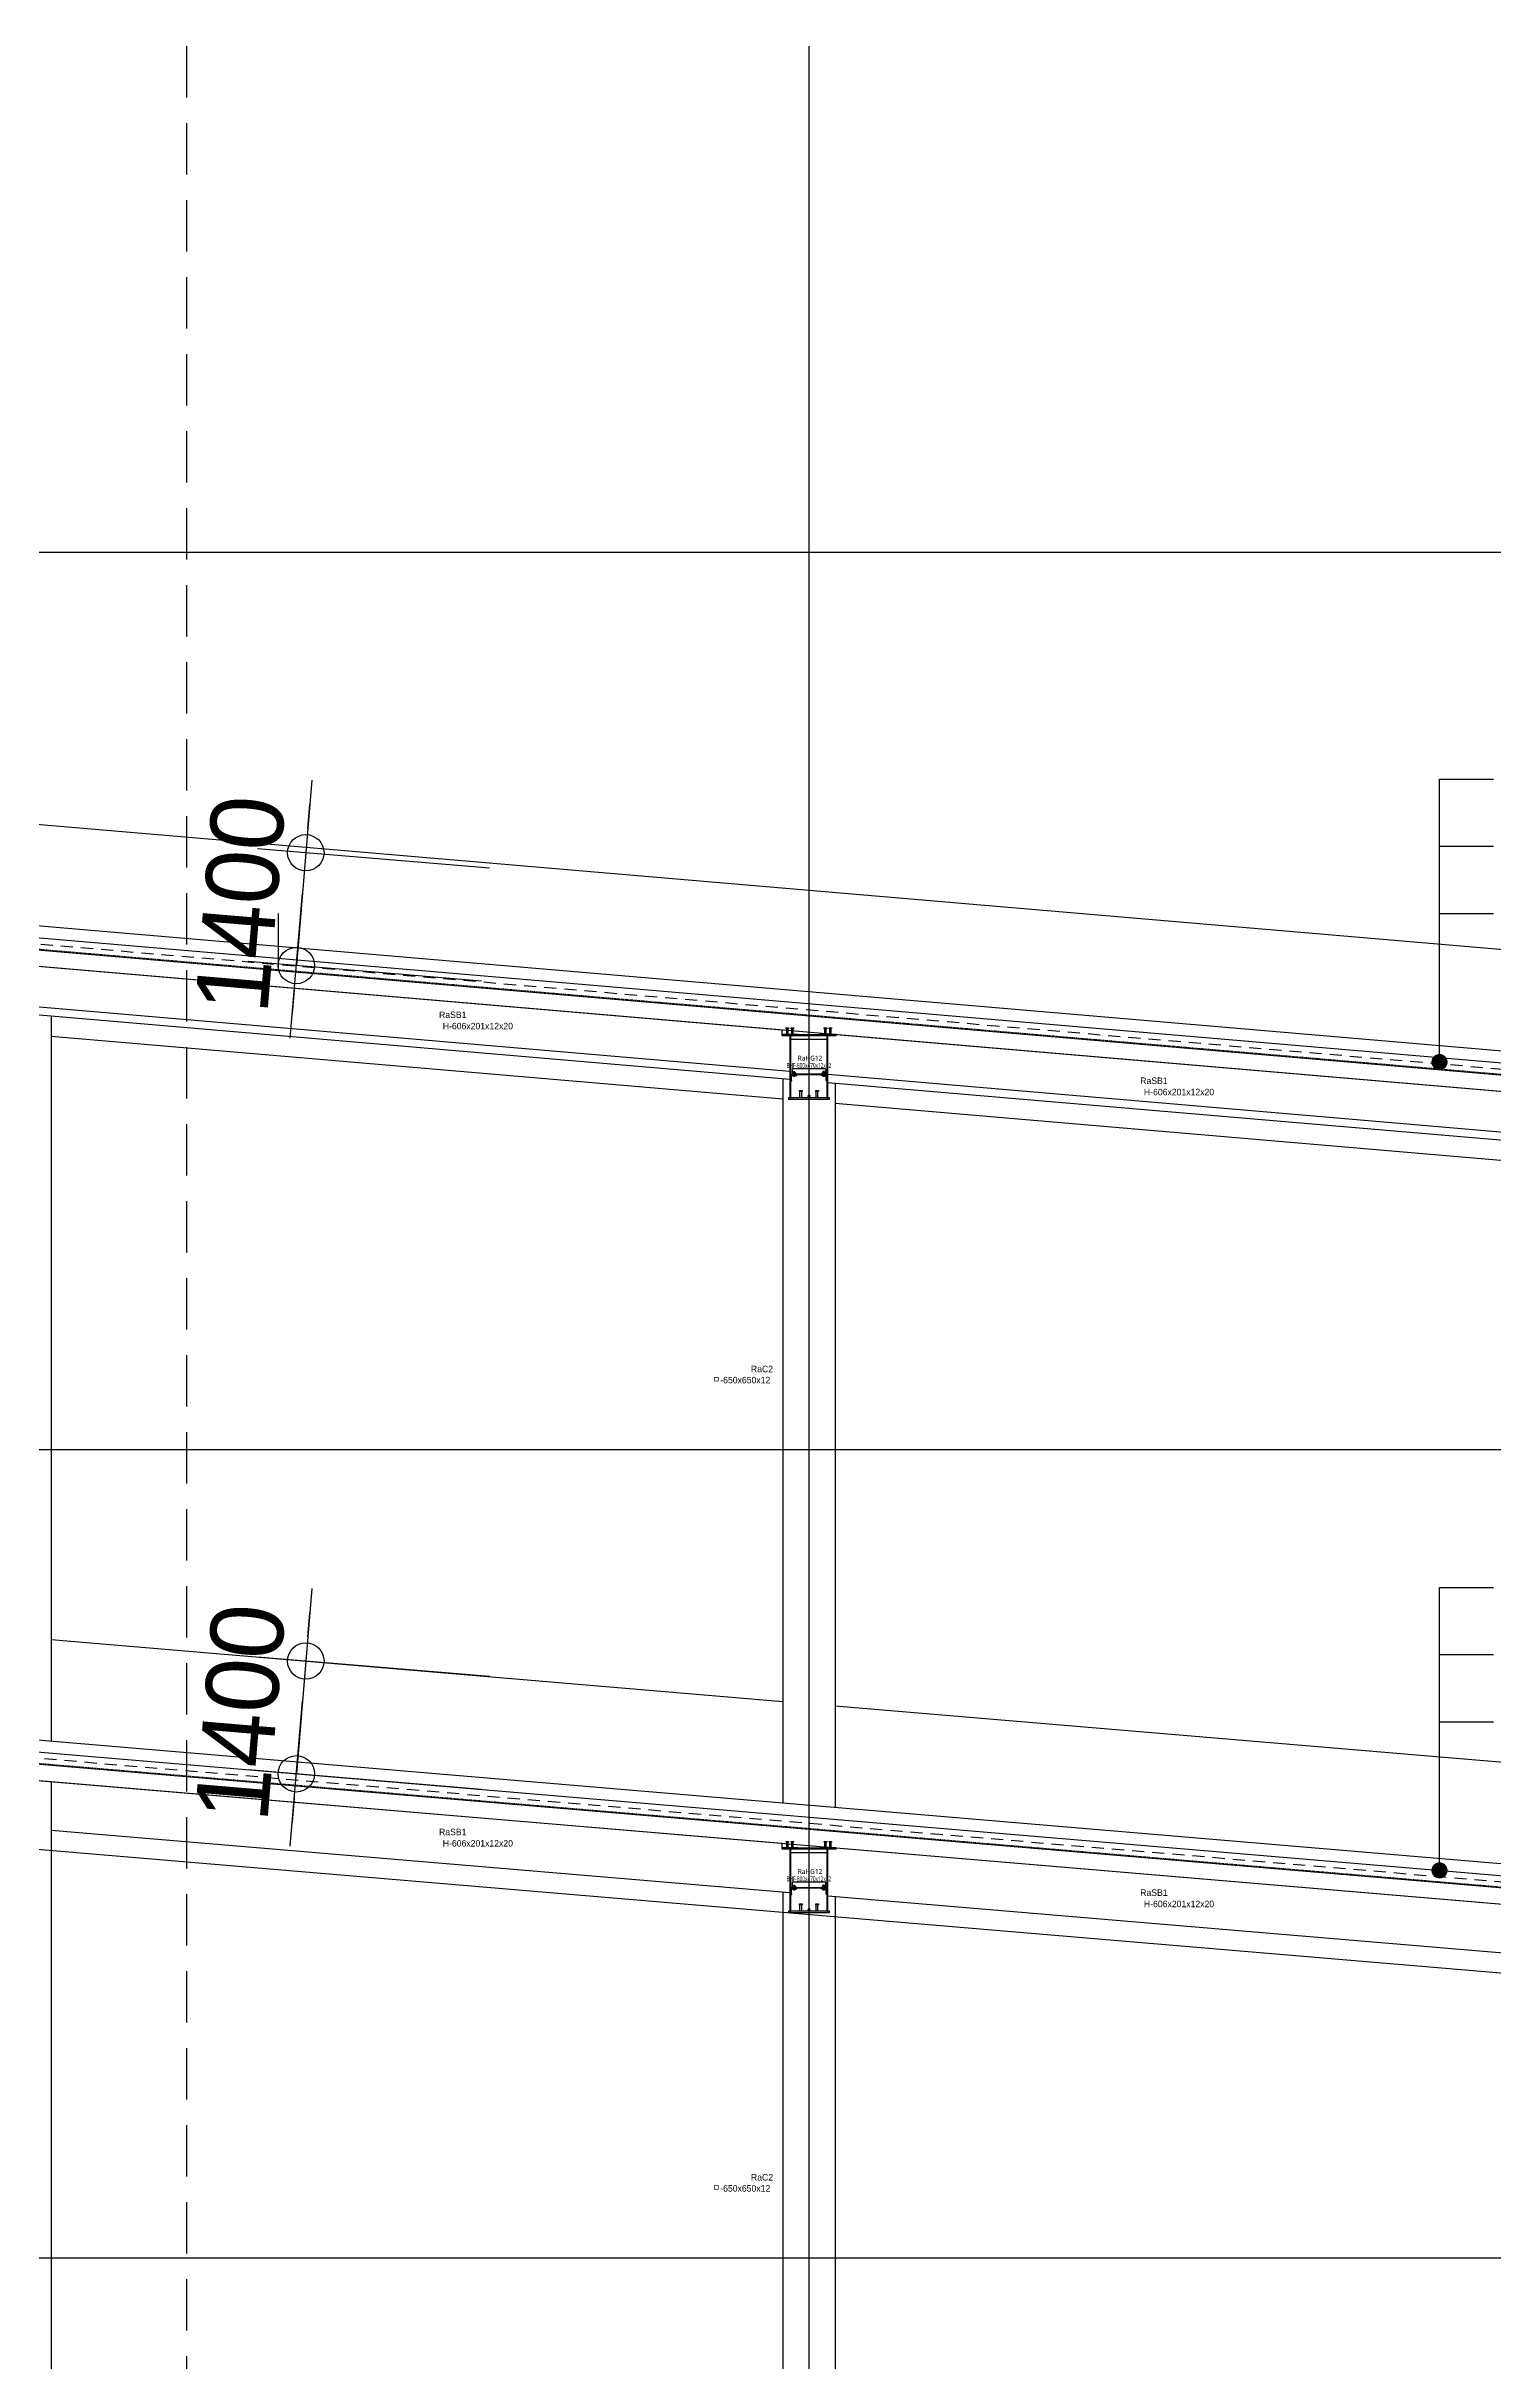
# Model space of a CAD drawing. Header units: millimetres. Extents: x 367092 to 767578, y 396038 to 811791.
# Drawn here: x 452289 to 470188, y 471266 to 499911 of the extents above; entities that cross this region are included whole.
import ezdxf
from ezdxf.enums import TextEntityAlignment as Align

# ---------------------------------------------------------------- set-up
doc = ezdxf.new("R2010")
doc.units = ezdxf.units.MM
doc.header["$LTSCALE"] = 100
doc.header["$MEASUREMENT"] = 0
doc.header["$PDSIZE"] = -10
for name, pattern in [('CENTER', [2, 1.25, -0.25, 0.25, -0.25]), ('DASHED', [0.75, 0.5, -0.25]), ('HID', [2.5, 1.5, -1]), ('HIDDEN', [9.525, 6.35, -3.175])]:
    doc.linetypes.add(name, pattern=pattern)
doc.layers.get('0').update_dxf_attribs({"linetype": 'CONTINUOUS'})
doc.layers.get('Defpoints').update_dxf_attribs({"color": 171, "linetype": 'CONTINUOUS'})
for name, color, linetype in [('BOLT', 8, 'CONTINUOUS'), ('cen', 14, 'CONTINUOUS'), ('CEN(ST)', 1, 'CENTER'), ('CON', 2, 'CONTINUOUS'), ('ELE-6', 8, 'CONTINUOUS'), ('ELE6', 8, 'CONTINUOUS'), ('ELE9', 9, 'CONTINUOUS'), ('FIN', 8, 'CONTINUOUS'), ('HF', 3, 'CONTINUOUS'), ('LED', 7, 'CONTINUOUS'), ('NDIM', 7, 'CONTINUOUS'), ('plate', 8, 'CONTINUOUS'), ('R', 3, 'CONTINUOUS'), ('SASAC 도면번호', 6, 'CONTINUOUS'), ('STUD', 6, 'CONTINUOUS'), ('SYM', 7, 'CONTINUOUS'), ('W', 7, 'CONTINUOUS'), ('wire-meshes', 1, 'CONTINUOUS')]:
    doc.layers.add(name, color=color, linetype=linetype)
doc.styles.add('CGS', font='cgse', dxfattribs={"bigfont": 'cgs'})
doc.styles.add('나눔바른고딕', font='NanumBarunGothic.ttf')
doc.dimstyles.new('NDIM 1200', dxfattribs={"dimscale": 500, "dimtxt": 3, "dimasz": 1, "dimexe": 2, "dimexo": 2, "dimgap": 1, "dimtad": 1, "dimdec": 0, "dimdsep": 46, "dimtxsty": 'CGS', "dimblk": 'DOT0', "dimcen": 1, "dimdle": 8, "dimclrd": 2, "dimclre": 2, "dimclrt": 2, "dimadec": 0, "dimazin": 0, "dimtfac": 1, "dimtdec": 0, "dimtix": 1, "dimtmove": 2, "dimatfit": 3, "dimldrblk": 'DOT0', "dimfxl": 1, "dimtolj": 1, "dimtzin": 0, "dimlwd": -1, "dimlwe": -1, "dimarcsym": 0})

# ---------------------------------------------------------------- blocks, each defined once
blk = doc.blocks.new('DOT0')
blk.add_line((-3, 0), (3, 0))
at = {"color": 6}
blk.add_circle((0, 0), 0.75, dxfattribs=at)
blk = doc.blocks.new('*D71')
at = {"layer": 'Defpoints', "color": 0, "ltscale": 0.4, "transparency": 16777216}
for p in [(458368, 479691), (455381, 478539), (458270, 478295)]:
    blk.add_point(p, dxfattribs=at)
at = {"layer": 'NDIM', "ltscale": 0.4, "transparency": 16777216}
for p, q in [((455524, 480233), (455549, 480532)), ((457770, 479742), (454901, 479984)), ((455498, 479934), (455381, 478539)), ((457672, 478345), (454783, 478590)), ((455355, 478240), (455330, 477941))]:
    blk.add_line(p, q, dxfattribs=at)
at = {"layer": 'NDIM', "ltscale": 0.4, "transparency": 16777216, "xscale": 300, "yscale": 300, "zscale": 300}
for p, rotation in [((455498, 479934), 265.1677376767994), ((455381, 478539), 85.1677376767994)]:
    blk.add_blockref('DOT0', p, dxfattribs=dict(at, rotation=rotation))
at = {"layer": 'NDIM', "ltscale": 0.4, "transparency": 16777216, "insert": (454692, 479300), "char_height": 900, "attachment_point": 5, "rotation": 85.1677, "style": 'CGS'}
blk.add_mtext('\\A1;1400', dxfattribs=at)
blk = doc.blocks.new('*D72')
at = {"layer": 'Defpoints', "color": 0, "ltscale": 0.4, "transparency": 16777216}
for p in [(458368, 489691), (455381, 488539), (458270, 488295)]:
    blk.add_point(p, dxfattribs=at)
at = {"layer": 'NDIM', "ltscale": 0.4, "transparency": 16777216}
for p, q in [((455524, 490233), (455549, 490532)), ((457770, 489742), (454901, 489984)), ((455498, 489934), (455381, 488539)), ((457672, 488345), (454783, 488590)), ((455355, 488240), (455330, 487941))]:
    blk.add_line(p, q, dxfattribs=at)
at = {"layer": 'NDIM', "ltscale": 0.4, "transparency": 16777216, "xscale": 300, "yscale": 300, "zscale": 300}
for p, rotation in [((455498, 489934), 265.1677376767994), ((455381, 488539), 85.1677376767994)]:
    blk.add_blockref('DOT0', p, dxfattribs=dict(at, rotation=rotation))
at = {"layer": 'NDIM', "ltscale": 0.4, "transparency": 16777216, "insert": (454692, 489300), "char_height": 900, "attachment_point": 5, "rotation": 85.1677, "style": 'CGS'}
blk.add_mtext('\\A1;1400', dxfattribs=at)
blk = doc.blocks.new('SB16')
at = {"layer": 'STUD'}
for p, q in [((-8, 0), (-8, 70)), ((8, 0), (8, 70))]:
    blk.add_line(p, q, dxfattribs=at)
blk.add_lwpolyline([(-15, 70), (-15, 80), (14, 80), (14, 70)], close=True, dxfattribs=at)
blk = doc.blocks.new('*U380')
for p, q in [((-135, 0), (-335, 0)), ((-335, 0), (-335, -12)), ((-135, -12), (-135, 0)), ((335, 0), (135, 0)), ((135, 0), (135, -12)), ((335, -12), (335, 0)), ((-335, -12), (-135, -12)), ((135, -12), (335, -12))]:
    blk.add_line(p, q)
at = {"linetype": 'ByBlock'}
for points in [[(-235, -785), (-223, -785), (-223, -12), (-235, -12)], [(223, -785), (235, -785), (235, -12), (223, -12)]]:
    blk.add_lwpolyline(points, close=True, dxfattribs=at)
blk.add_lwpolyline([(-255, -800), (255, -800), (255, -785), (-255, -785)], close=True)
at = {"layer": 'Defpoints'}
blk.add_point((0, 0), dxfattribs=at)
blk = doc.blocks.new('*U383')
at = {"layer": 'BOLT'}
for p, q in [((-20, 0), (20, 0)), ((-20, 0), (-20, -4)), ((-17, 15), (17, 15)), ((20, 0), (20, -4)), ((-20, -4), (20, -4)), ((-18, -19), (-18, -6)), ((-14, -4), (14, -4)), ((-14, -20), (14, -20)), ((-10, -20), (-10, -31)), ((-10, -31), (-8, -33)), ((-10, -31), (10, -31)), ((-9, -19), (-9, -6)), ((-8, -33), (8, -33)), ((10, -31), (8, -33)), ((9, -19), (9, -6)), ((10, -20), (10, -31)), ((18, -19), (18, -6))]:
    blk.add_line(p, q, dxfattribs=at)
at = {"layer": 'BOLT', "linetype": 'HIDDEN'}
for p, q in [((-10, 15), (-10, 0)), ((10, 15), (10, 0))]:
    blk.add_line(p, q, dxfattribs=at)
at = {"layer": 'BOLT'}
for centre, radius, start, end in [((0, 10), 17.6, 15.5187, 164.4813), ((-14, -11), 6.71, 47.8966, 132.1034), ((-14, -14), 6.71, 227.8966, 312.1034), ((0, -29), 24.2, 68.2132, 111.7868), ((0, 4), 24.2, 248.2132, 291.7868), ((14, -11), 6.71, 47.8966, 132.1034), ((14, -14), 6.71, 227.8966, 312.1034)]:
    blk.add_arc(centre, radius, start, end, dxfattribs=at)
at = {"layer": 'cen'}
blk.add_line((0, 33), (0, -38), dxfattribs=at)
blk = doc.blocks.new('W')
at = {"layer": 'W'}
h = blk.add_hatch(color=256, dxfattribs=at)
h.dxf.hatch_style = 1
edge = h.paths.add_edge_path()
edge.add_line((0, 0), (0, 7.5))
edge.add_arc((0, 0), 7.5, 90, 180)
edge.add_line((-7.5, 0), (0, 0))
blk.add_lwpolyline([(0, 0), (0, 7.5, 0.4142136), (-7.5, 0)], format="xyb", close=True, dxfattribs=at)
blk = doc.blocks.new('*U382')
at = {"layer": 'STUD', "color": 0, "linetype": 'ByBlock'}
for p, q in [((0, 11), (-80, 11)), ((0, -11), (-80, -11))]:
    blk.add_line(p, q, dxfattribs=at)
blk.add_lwpolyline([(-80, -17), (-90, -17), (-90, 17), (-80, 17)], close=True, dxfattribs=at)
blk = doc.blocks.new('R')
at = {"layer": 'R', "const_width": 15}
blk.add_lwpolyline([(-7.5, -15, 1), (7.5, -15, 1)], format="xyb", close=True, dxfattribs=at)
at = {"layer": 'R'}
blk.add_circle((0, -15), 15, dxfattribs=at)
blk = doc.blocks.new('*U381')
at = {"layer": 'plate'}
h = blk.add_hatch(color=256, dxfattribs=at)
h.dxf.hatch_style = 1
edge = h.paths.add_edge_path()
edge.add_line((-223, -575), (-223, -583))
edge.add_arc((-232, -567), 18.2, 300.2401, 362.539)
edge.add_arc((-225, -564), 10.7, 278.6843, 351.3157, ccw=False)
h = blk.add_hatch(color=256, dxfattribs=at)
h.dxf.hatch_style = 1
edge = h.paths.add_edge_path()
edge.add_line((223, -575), (223, -583))
edge.add_arc((232, -567), 18.2, 177.461, 239.7599, ccw=False)
edge.add_arc((225, -564), 10.7, 188.6843, 261.3157)
at = {"layer": 'Defpoints'}
for p in [(0, 0), (-235, -20), (235, -20), (0, -785), (0, -800)]:
    blk.add_point(p, dxfattribs=at)
at = {"layer": 'plate'}
for p, q in [((223, -12), (-223, -12)), ((223, -12), (-223, -12)), ((223, -12), (-223, -12)), ((223, -16), (-223, -16)), ((223, -16), (-223, -16)), ((223, -16), (-223, -16)), ((223, -62), (-223, -62)), ((223, -62), (-223, -62)), ((223, -62), (-223, -62)), ((203, -425), (-203, -425)), ((-203, -500), (-203, -425)), ((203, -494), (-203, -494)), ((203, -500), (-203, -500)), ((203, -425), (203, -500))]:
    blk.add_line(p, q, dxfattribs=at)
for points in [[(-205, -509), (-157, -509, 0.414214), (-148, -500), (-223, -500), (-223, -575, 0.414214), (-214, -566), (-214, -518, -0.414214)], [(-223, -575), (-223, -583, 0.278729), (-214, -566, -0.327968)], [(205, -509), (157, -509, -0.414214), (148, -500), (223, -500), (223, -575, -0.414214), (214, -566), (214, -518, 0.414214)], [(223, -575), (223, -583, -0.278729), (214, -566, 0.327968)]]:
    blk.add_lwpolyline(points, format="xyb", close=True, dxfattribs=at)
at = {"layer": 'BOLT', "xscale": -1, "rotation": 180}
blk.add_blockref('*U383', (-183, -494), dxfattribs=at)
at = {"layer": 'BOLT', "rotation": 180}
blk.add_blockref('*U383', (183, -494), dxfattribs=at)
at = {"layer": 'plate', "xscale": -1}
blk.add_blockref('W', (-223, -500), dxfattribs=at)
at = {"layer": 'plate'}
blk.add_blockref('W', (223, -500), dxfattribs=at)
at = {"layer": 'plate', "rotation": 270}
for p in [(-100, -785), (100, -785)]:
    blk.add_blockref('*U382', p, dxfattribs=at)
at = {"layer": 'plate', "xscale": -1.066666666666665, "yscale": 1.066666666666665, "zscale": 1.066666666666665, "rotation": 180}
blk.add_blockref('R', (0, -785), dxfattribs=at)
blk = doc.blocks.new('RaHG12-SEC')
blk.add_blockref('*U381', (0, 0))
at = {"layer": 'HF'}
blk.add_blockref('*U380', (0, 0), dxfattribs=at)
at = {"layer": 'STUD'}
for p in [(-265, 0), (-205, 0), (205, 0), (265, 0)]:
    blk.add_blockref('SB16', p, dxfattribs=at)
at = {"layer": 'Defpoints', "style": '나눔바른고딕'}
blk.add_text('RaHG12', height=60, dxfattribs=at).set_placement((13, -294), align=Align.MIDDLE_CENTER)
at = {"layer": 'Defpoints', "style": '나눔바른고딕', "width": 0.6}
blk.add_text('BHF-800x470x12x12', height=60, dxfattribs=at).set_placement((-1, -432), align=Align.BOTTOM_CENTER)

msp = doc.modelspace()

# ---------------------------------------------------------------- linework, layer by layer
at = {"layer": 'CEN(ST)', "ltscale": 10000}
for p, q in [((461720.5, 499911.1), (461720.5, 418443.5)), ((385174.2, 493651), (536557.9, 493651)), ((385174.2, 482551), (536557.9, 482551)), ((385174.2, 472551), (536557.9, 472551))]:
    msp.add_line(p, q, dxfattribs=at)
at = {"layer": 'CON', "ltscale": 1000}
for points in [[(392592.6, 493501), (396419.6, 493501), (526207.6, 482401), (533944.1, 482401)], [(452230.8, 488527), (461385.5, 487744.1), (461385.5, 487686.8), (462055.5, 487686.8), (471084.2, 486914.6), (471084.2, 486857.3), (471754.2, 486857.3), (480782.8, 486085.1), (480782.8, 486027.8), (481452.8, 486027.8), (490481.5, 485255.7), (490481.5, 485198.4), (491151.5, 485198.4), (500180.2, 484426.2)], [(392592.6, 482401), (407919.5, 482401), (526207.5, 472401), (533944.1, 472401)], [(452230.8, 478454.2), (461385.5, 477680.3), (461385.5, 477623.6), (462055.5, 477623.6), (471084.2, 476860.3), (471084.2, 476803.7), (471754.2, 476803.7), (480782.8, 476040.4), (480782.8, 475983.8), (481452.8, 475983.8), (490481.5, 475220.5), (490481.5, 475163.9), (491151.5, 475163.9), (500180.2, 474400.6)]]:
    msp.add_lwpolyline(points, dxfattribs=at)
at = {"layer": 'Defpoints', "ltscale": 1000}
for points in [[(392592.6, 493301), (396411, 493301), (526199, 482201), (533944.1, 482201)], [(392592.6, 482201), (407911, 482201), (526199, 472201), (533944.1, 472201)]]:
    msp.add_lwpolyline(points, dxfattribs=at)
at = {"layer": 'ELE-6', "ltscale": 10000}
for p, q in [((452346.8, 477842.2), (461485.5, 477069.7)), ((461955.5, 477029.9), (471184.2, 476249.8))]:
    msp.add_line(p, q, dxfattribs=at)
for points in [[(452156.8, 488031.5), (461485.5, 487233.7)], [(452156.8, 487931.2), (461485.5, 487133.3)], [(452346.8, 487914.9), (452346.8, 478946.2)], [(461395.5, 487141), (461395.5, 478181.2)], [(461955.5, 487193.5), (471184.2, 486404.2)], [(461955.5, 487093.1), (471184.2, 486303.9)], [(462045.5, 487085.4), (462045.5, 478126.3)], [(452346.8, 478444.4), (452346.8, 468946.2)], [(461395.5, 477077.3), (461395.5, 468181.2)], [(462045.5, 477022.3), (462045.5, 468126.3)]]:
    msp.add_lwpolyline(points, dxfattribs=at)
at = {"layer": 'ELE6', "ltscale": 0.5}
msp.add_line((396479.8, 495051), (526268.4, 483951), dxfattribs=at)
at = {"layer": 'ELE9', "linetype": 'DASHED', "ltscale": 0.3}
for points in [[(392592.6, 493511), (396420, 493511), (526208, 482411), (533944.1, 482411)], [(392592.6, 482411), (407919.9, 482411), (526207.9, 472411), (533944.1, 472411)]]:
    msp.add_lwpolyline(points, dxfattribs=at)
at = {"layer": 'FIN', "ltscale": 0.5}
for points in [[(392592.6, 493801), (396432.2, 493801), (526220.2, 482701), (533944.1, 482701)], [(396425.8, 493651), (526213.8, 482551)], [(452346.8, 487664), (461395.5, 486890.1)], [(462045.5, 486834.5), (471094.2, 486060.6)], [(392592.6, 482701), (407932.1, 482701), (526220.1, 472701), (533944.1, 472701)], [(392592.6, 482551), (407925.8, 482551), (526213.8, 472551)], [(396875.8, 481351), (407875.2, 481351), (525888.8, 471374.2)], [(452346.8, 480200.6), (461395.5, 479435.7)], [(462045.5, 479380.7), (471094.2, 478615.7)]]:
    msp.add_lwpolyline(points, dxfattribs=at)
at = {"layer": 'FIN', "ltscale": 10000}
msp.add_lwpolyline([(455159.9, 488477.3), (455159.9, 489181.1)], dxfattribs=at)
at = {"layer": 'LED', "ltscale": 10000}
for p, q in [((470185.2, 490010.6), (469518.6, 490010.6)), ((470185.2, 489177.3), (469518.6, 489177.3)), ((470185.2, 480010.6), (469518.6, 480010.6)), ((470185.2, 479177.3), (469518.6, 479177.3))]:
    msp.add_line(p, q, dxfattribs=at)
at = {"layer": 'SYM', "linetype": 'HIDDEN'}
msp.add_lwpolyline([(454021.8, 499911.1), (454021.8, 418443.5)], dxfattribs=at)
at = {"layer": 'wire-meshes', "linetype": 'HID'}
for points in [[(392592.6, 493576), (396422.7, 493576), (526213.8, 482475.7)], [(392592.6, 482476), (407922.6, 482476), (526213.8, 472475.7)]]:
    msp.add_lwpolyline(points, dxfattribs=at)

# ---------------------------------------------------------------- block references
at = {"layer": 'SASAC 도면번호'}
for p in [(461720.5, 487686.8), (461720.5, 477623.6)]:
    msp.add_blockref('RaHG12-SEC', p, dxfattribs=at)

# ---------------------------------------------------------------- texts
at = {"layer": 'Defpoints', "style": 'CGS'}
for s, p in [('RaSB1', (457315.2, 487865.8)), ('H-606x201x12x20', (457625.9, 487725.7)), ('RaSB1', (465986.7, 487049.6)), ('H-606x201x12x20', (466297.5, 486909.6)), ('RaC2', (461139.8, 483483.5)), ('ㅁ-650x650x12', (460885, 483346.2)), ('RaSB1', (457315.2, 477755.5)), ('H-606x201x12x20', (457625.9, 477615.5)), ('RaSB1', (465986.7, 477005.2)), ('H-606x201x12x20', (466297.5, 476865.2)), ('RaC2', (461139.8, 473483.5)), ('ㅁ-650x650x12', (460885, 473346.2))]:
    msp.add_text(s, height=80, dxfattribs=at).set_placement(p, align=Align.BOTTOM_CENTER)

# ---------------------------------------------------------------- dimensions: what is measured, and where the dimension line sits
at = {"layer": 'NDIM', "ltscale": 0.4}
for base, p1, p2, picture, middle in [((455380.6, 488539.2), (458367.8, 489691.2), (458270.3, 488294.9), '*D72', (454692.2, 489299.7)), ((455380.6, 478539.2), (458367.8, 479691.2), (458270.3, 478294.9), '*D71', (454692.2, 479299.7))]:
    dim = msp.add_linear_dim(base=base, p1=p1, p2=p2, angle=85.16774, dimstyle='NDIM 1200', override={"dimscale": 300, "dimclrd": 256, "dimclre": 256, "dimclrt": 256}, dxfattribs=at)
    dim.commit()
    dim.dimension.update_dxf_attribs({"geometry": picture, "text_midpoint": middle})

# ---------------------------------------------------------------- leaders
at = {"layer": 'LED', "ltscale": 10000}
for points in [[(469518.6, 487343.9), (469518.6, 490843.9), (470185.2, 490843.9)], [(469518.6, 477343.9), (469518.6, 480843.9), (470185.2, 480843.9)]]:
    msp.add_leader(points, dimstyle='NDIM 1200', override={"dimasz": 0.4, "dimtad": 0, "dimclrd": 256, "dimldrblk": 'Dot'}, dxfattribs=at)

doc.saveas('drawing.dxf')
